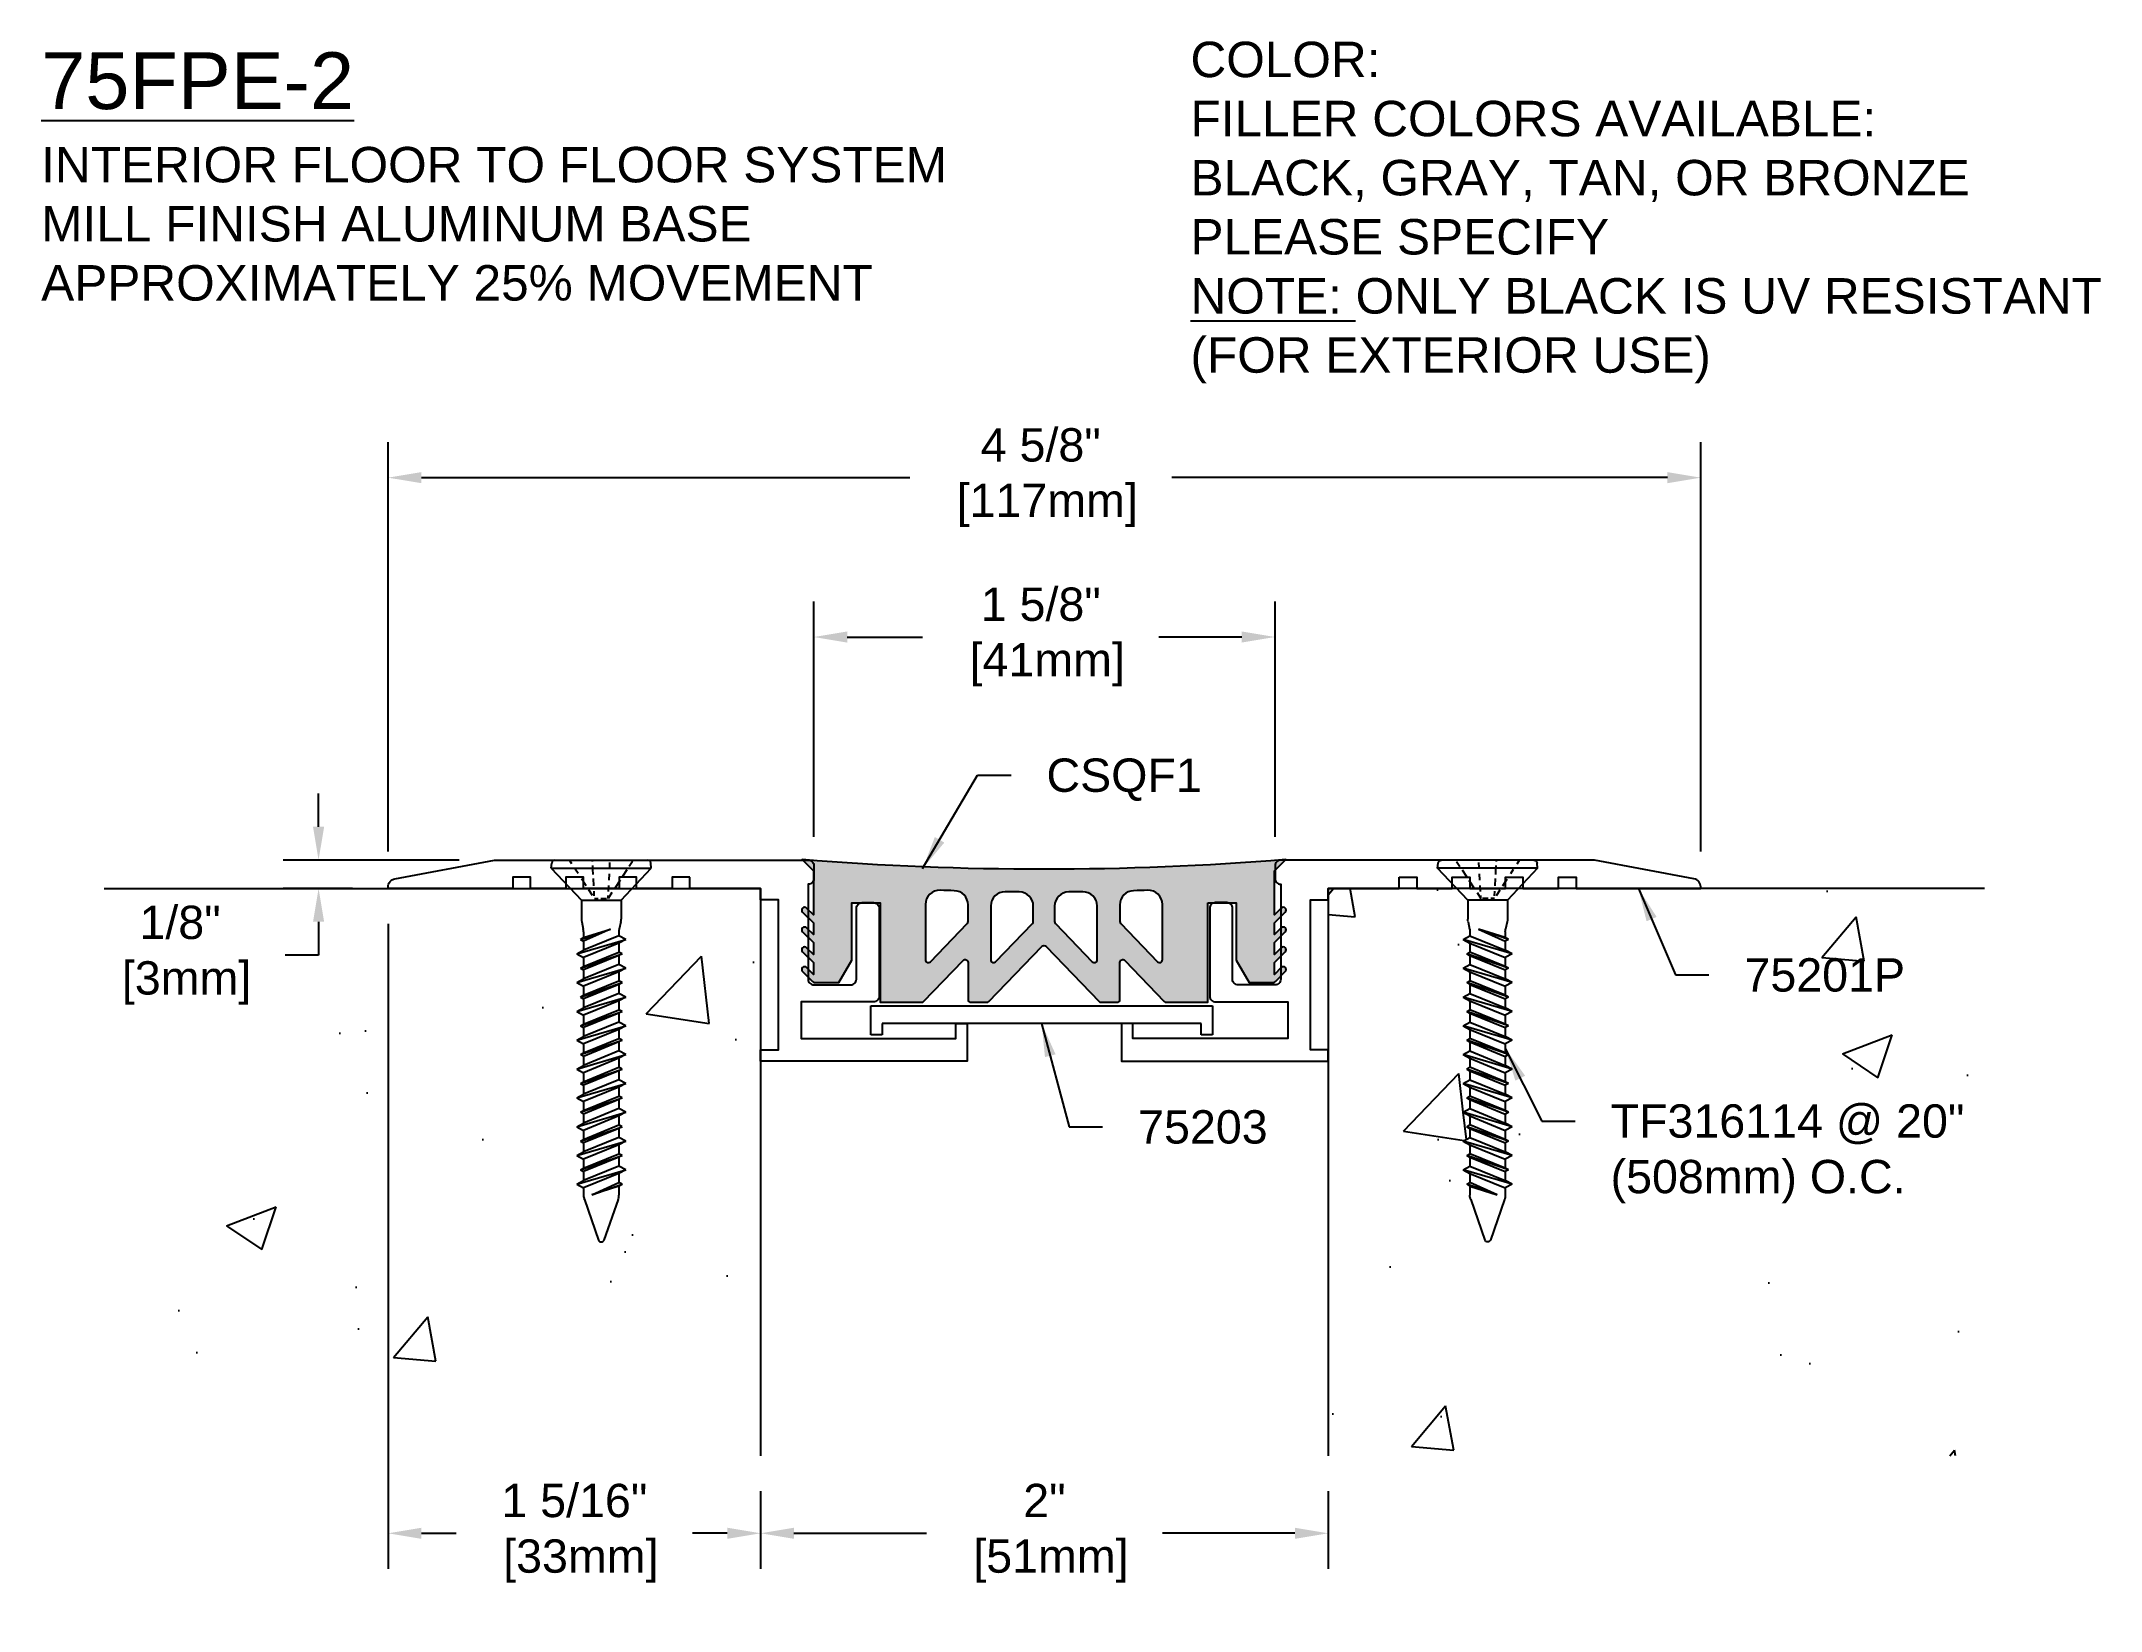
# Model space of a CAD drawing. Header units: inches. Extents: x 0.21 to 7.46, y 0.83 to 6.37.
import ezdxf

# ---------------------------------------------------------------- set-up
doc = ezdxf.new("R2010")
doc.units = ezdxf.units.IN
doc.header["$MEASUREMENT"] = 0
for name, color, linetype in [('Anchors', 4, 'Continuous'), ('Conditions', 1, 'Continuous'), ('Dimensions', 3, 'Continuous'), ('Fillers', 2, 'Continuous'), ('Metals', 7, 'Continuous'), ('Text', 2, 'Continuous')]:
    doc.layers.add(name, color=color, linetype=linetype)
doc.styles.add('ARIAL', font='arial.ttf')
doc.dimstyles.new('ARIAL', dxfattribs={"dimtxt": 0.1175, "dimasz": 0.1175, "dimexe": 0.125, "dimexo": 0.125, "dimgap": 0.125, "dimtad": 0, "dimtih": 1, "dimtoh": 1, "dimdec": 4, "dimzin": 0, "dimdsep": 46, "dimlunit": 4, "dimtxsty": 'ARIAL', "dimcen": 0.09, "dimadec": 0, "dimazin": 0, "dimtfac": 1, "dimtdec": 4, "dimtofl": 0, "dimtmove": 0, "dimatfit": 3, "dimfxl": 0, "dimfrac": 2, "dimtolj": 1, "dimtzin": 0, "dimarcsym": 0})

# ---------------------------------------------------------------- blocks, each defined once
blk = doc.blocks.new('75201p')
blk.add_lwpolyline([(-0.0315, -0.0033), (-0.0935, -0.0033), (-0.0935, -0.0433), (-0.2185, -0.0433), (-0.2185, -0.0033), (-0.2805, -0.0033), (-0.2805, -0.0433), (-0.4055, -0.0433), (-0.4055, -0.0033), (-0.4675, -0.0033), (-0.4675, -0.0433), (-0.5925, -0.0433), (-0.5925, -0.0033), (-0.6545, -0.0033), (-0.6545, -0.0433), (-1.094, -0.0433), (-1.094, -0.0379, -0.361139), (-1.0699, -0.0089), (-0.719, 0.0567), (0.386, 0.0567, -0.414214), (0.406, 0.0367), (0.406, -0.0093, -0.414214), (0.387, -0.0283), (0.386, -0.0283), (0.386, -0.3633, 0.414214), (0.406, -0.3833), (0.536, -0.3833, 0.414214), (0.556, -0.3633), (0.556, -0.1133, -0.414214), (0.576, -0.0933), (0.616, -0.0933, -0.414214), (0.636, -0.1133), (0.636, -0.4233, -0.414214), (0.616, -0.4433), (0.361, -0.4433), (0.361, -0.5723), (0.9067, -0.5723), (0.9067, -0.5193), (0.9467, -0.5193), (0.9467, -0.6523), (0.2185, -0.6523), (0.2185, -0.6123), (0.281, -0.6123), (0.281, -0.0833), (0.2185, -0.0833), (0.2185, -0.0433), (-0.0315, -0.0433)], format="xyb", close=True)
blk = doc.blocks.new('75203')
for p, q in [((-0.6018, -0.102), (-0.6018, 0)), ((-0.6018, 0), (0.6018, 0)), ((0.6018, 0), (0.6018, -0.102)), ((0.5618, -0.062), (-0.5618, -0.062)), ((-0.5618, -0.062), (-0.5618, -0.102)), ((0.5618, -0.102), (0.5618, -0.062)), ((-0.5618, -0.102), (-0.6018, -0.102)), ((0.6018, -0.102), (0.5618, -0.102))]:
    blk.add_line(p, q)
blk = doc.blocks.new('TF316114')
for p, q in [((-0.1634, 0), (0.1634, 0)), ((-0.1042, -0.0127), (-0.1125, 0)), ((-0.1762, -0.0285), (-0.1747, -0.0103)), ((-0.1762, -0.0285), (0.1762, -0.0285)), ((-0.1762, -0.0285), (-0.0698, -0.141)), ((-0.0815, -0.0472), (-0.0915, -0.0321)), ((-0.0533, -0.0902), (-0.0691, -0.0662)), ((-0.0308, -0.0055), (-0.0311, -0.0002)), ((-0.0297, -0.0263), (-0.0301, -0.0195)), ((-0.0284, -0.051), (-0.0294, -0.0323)), ((-0.0263, -0.091), (-0.0277, -0.065)), ((0.0274, -0.0703), (0.0286, -0.0479)), ((0.0297, -0.0255), (0.0306, -0.0085)), ((0.0662, -0.0707), (0.0485, -0.0976)), ((0.0698, -0.141), (0.1762, -0.0285)), ((0.0898, -0.0346), (0.0746, -0.0579)), ((0.1095, -0.0045), (0.0979, -0.0223)), ((0.1762, -0.0285), (0.1747, -0.0103)), ((-0.0698, -0.141), (-0.0698, -0.2081)), ((-0.0698, -0.141), (0.0698, -0.141)), ((-0.0307, -0.1248), (-0.0441, -0.1044)), ((-0.0245, -0.1261), (-0.0253, -0.1097)), ((-0.024, -0.135), (-0.0107, -0.135)), ((-0.0018, -0.135), (0.0183, -0.135)), ((0.0373, -0.1147), (0.024, -0.135)), ((0.024, -0.135), (0.0245, -0.1246)), ((0.0253, -0.1104), (0.0264, -0.0896)), ((0.0698, -0.141), (0.0698, -0.2081)), ((-0.0863, -0.3304), (0.0862, -0.2796)), ((-0.0737, -0.2796), (0.0321, -0.2431)), ((-0.0737, -0.2796), (-0.0623, -0.2734)), ((-0.0737, -0.2796), (-0.0623, -0.2858)), ((-0.0687, -0.2177), (-0.0633, -0.2437)), ((0.0321, -0.2431), (-0.0623, -0.2858)), ((-0.0623, -0.2734), (0.0321, -0.2431)), ((-0.0623, -0.2533), (-0.0623, -0.2734)), ((0.0622, -0.2667), (-0.0623, -0.3175)), ((-0.0623, -0.2858), (-0.0623, -0.3175)), ((0.0622, -0.2533), (0.0622, -0.2667)), ((0.0862, -0.2796), (0.0622, -0.2667)), ((0.0862, -0.2796), (0.0622, -0.2925)), ((0.0687, -0.2177), (0.0633, -0.2437)), ((-0.0863, -0.3304), (-0.0623, -0.3175)), ((-0.0863, -0.3304), (-0.0623, -0.3433)), ((-0.0737, -0.3812), (0.0737, -0.3304)), ((0.0622, -0.2925), (-0.0623, -0.3433)), ((-0.0623, -0.375), (0.0622, -0.3242)), ((0.0622, -0.3365), (-0.0623, -0.3873)), ((-0.0623, -0.3433), (-0.0623, -0.375)), ((0.0622, -0.2925), (0.0622, -0.3242)), ((0.0737, -0.3304), (0.0622, -0.3242)), ((0.0737, -0.3304), (0.0622, -0.3365)), ((0.0622, -0.3365), (0.0622, -0.3682)), ((-0.0863, -0.4319), (0.0862, -0.3812)), ((-0.0863, -0.4319), (-0.0623, -0.419)), ((-0.0863, -0.4319), (-0.0623, -0.4449)), ((-0.0737, -0.3812), (-0.0623, -0.375)), ((-0.0737, -0.3812), (-0.0623, -0.3873)), ((-0.0737, -0.4827), (0.0737, -0.4319)), ((0.0622, -0.3682), (-0.0623, -0.419)), ((-0.0623, -0.3873), (-0.0623, -0.419)), ((0.0622, -0.3941), (-0.0623, -0.4449)), ((-0.0623, -0.4766), (0.0622, -0.4258)), ((0.0862, -0.3812), (0.0622, -0.3682)), ((0.0862, -0.3812), (0.0622, -0.3941)), ((0.0622, -0.3941), (0.0622, -0.4258)), ((0.0737, -0.4319), (0.0622, -0.4258)), ((0.0737, -0.4319), (0.0622, -0.4381)), ((-0.0863, -0.5335), (0.0862, -0.4827)), ((-0.0737, -0.4827), (-0.0623, -0.4766)), ((-0.0737, -0.4827), (-0.0623, -0.4889)), ((0.0622, -0.4381), (-0.0623, -0.4889)), ((-0.0623, -0.4449), (-0.0623, -0.4766)), ((0.0622, -0.4698), (-0.0623, -0.5206)), ((-0.0623, -0.4889), (-0.0623, -0.5206)), ((0.0622, -0.4956), (-0.0623, -0.5464)), ((0.0622, -0.4381), (0.0622, -0.4698)), ((0.0862, -0.4827), (0.0622, -0.4698)), ((0.0862, -0.4827), (0.0622, -0.4956)), ((0.0622, -0.4956), (0.0622, -0.5273)), ((-0.0863, -0.5335), (-0.0623, -0.5206)), ((-0.0863, -0.5335), (-0.0623, -0.5464)), ((-0.0737, -0.5843), (0.0737, -0.5335)), ((-0.0737, -0.5843), (-0.0623, -0.5781)), ((-0.0623, -0.5781), (0.0622, -0.5273)), ((0.0622, -0.5397), (-0.0623, -0.5904)), ((-0.0623, -0.5464), (-0.0623, -0.5781)), ((0.0622, -0.5714), (-0.0623, -0.6221)), ((0.0737, -0.5335), (0.0622, -0.5273)), ((0.0737, -0.5335), (0.0622, -0.5397)), ((0.0622, -0.5397), (0.0622, -0.5714)), ((0.0862, -0.5843), (0.0622, -0.5714)), ((-0.0863, -0.6351), (0.0862, -0.5843)), ((-0.0863, -0.6351), (-0.0623, -0.6221)), ((-0.0863, -0.6351), (-0.0623, -0.648)), ((-0.0737, -0.5843), (-0.0623, -0.5904)), ((-0.0737, -0.6858), (0.0737, -0.6351)), ((-0.0623, -0.5904), (-0.0623, -0.6221)), ((0.0622, -0.5972), (-0.0623, -0.648)), ((-0.0623, -0.6797), (0.0622, -0.6289)), ((0.0622, -0.6412), (-0.0623, -0.692)), ((-0.0623, -0.648), (-0.0623, -0.6797)), ((0.0862, -0.5843), (0.0622, -0.5972)), ((0.0622, -0.5972), (0.0622, -0.6289)), ((0.0737, -0.6351), (0.0622, -0.6289)), ((0.0737, -0.6351), (0.0622, -0.6412)), ((0.0622, -0.6412), (0.0622, -0.6729)), ((-0.0863, -0.7366), (0.0862, -0.6858)), ((-0.0863, -0.7366), (-0.0623, -0.7237)), ((-0.0737, -0.6858), (-0.0623, -0.6797)), ((-0.0737, -0.6858), (-0.0623, -0.692)), ((0.0622, -0.6729), (-0.0623, -0.7237)), ((-0.0623, -0.692), (-0.0623, -0.7237)), ((0.0622, -0.6988), (-0.0623, -0.7495)), ((0.0862, -0.6858), (0.0622, -0.6729)), ((0.0862, -0.6858), (0.0622, -0.6988)), ((0.0622, -0.6988), (0.0622, -0.7305)), ((-0.0863, -0.7366), (-0.0623, -0.7495)), ((-0.0863, -0.8382), (0.0862, -0.7874)), ((-0.0737, -0.7874), (0.0737, -0.7366)), ((-0.0737, -0.7874), (-0.0623, -0.7812)), ((-0.0737, -0.7874), (-0.0623, -0.7936)), ((-0.0623, -0.7812), (0.0622, -0.7305)), ((0.0622, -0.7428), (-0.0623, -0.7936)), ((-0.0623, -0.7495), (-0.0623, -0.7812)), ((0.0622, -0.7745), (-0.0623, -0.8253)), ((-0.0623, -0.7936), (-0.0623, -0.8253)), ((0.0737, -0.7366), (0.0622, -0.7305)), ((0.0737, -0.7366), (0.0622, -0.7428)), ((0.0622, -0.7428), (0.0622, -0.7745)), ((0.0862, -0.7874), (0.0622, -0.7745)), ((0.0862, -0.7874), (0.0622, -0.8003)), ((-0.0863, -0.8382), (-0.0623, -0.8253)), ((-0.0863, -0.8382), (-0.0623, -0.8511)), ((-0.0737, -0.889), (0.0737, -0.8382)), ((0.0622, -0.8003), (-0.0623, -0.8511)), ((-0.0623, -0.8828), (0.0622, -0.832)), ((0.0622, -0.8444), (-0.0623, -0.8951)), ((-0.0623, -0.8511), (-0.0623, -0.8828)), ((0.0622, -0.8003), (0.0622, -0.832)), ((0.0737, -0.8382), (0.0622, -0.832)), ((0.0737, -0.8382), (0.0622, -0.8444)), ((0.0622, -0.8444), (0.0622, -0.876)), ((-0.0863, -0.9397), (0.0862, -0.889)), ((-0.0863, -0.9397), (-0.0623, -0.9268)), ((-0.0863, -0.9397), (-0.0623, -0.9527)), ((-0.0737, -0.889), (-0.0623, -0.8828)), ((-0.0737, -0.889), (-0.0623, -0.8951)), ((-0.0737, -0.9905), (0.0737, -0.9397)), ((0.0622, -0.876), (-0.0623, -0.9268)), ((-0.0623, -0.8951), (-0.0623, -0.9268)), ((0.0622, -0.9019), (-0.0623, -0.9527)), ((-0.0623, -0.9844), (0.0622, -0.9336)), ((0.0862, -0.889), (0.0622, -0.876)), ((0.0862, -0.889), (0.0622, -0.9019)), ((0.0622, -0.9019), (0.0622, -0.9336)), ((0.0737, -0.9397), (0.0622, -0.9336)), ((0.0737, -0.9397), (0.0622, -0.9459)), ((-0.0863, -1.0413), (0.0862, -0.9905)), ((-0.0737, -0.9905), (-0.0623, -0.9844)), ((-0.0737, -0.9905), (-0.0623, -0.9967)), ((0.0622, -0.9459), (-0.0623, -0.9967)), ((-0.0623, -0.9527), (-0.0623, -0.9844)), ((0.0622, -0.9776), (-0.0623, -1.0284)), ((-0.0623, -0.9967), (-0.0623, -1.0284)), ((0.0622, -1.0035), (-0.0623, -1.0542)), ((0.0622, -0.9459), (0.0622, -0.9776)), ((0.0862, -0.9905), (0.0622, -0.9776)), ((0.0862, -0.9905), (0.0622, -1.0035)), ((0.0622, -1.0035), (0.0622, -1.0351)), ((-0.0863, -1.0413), (-0.0623, -1.0284)), ((-0.0863, -1.0413), (-0.0623, -1.0542)), ((-0.0737, -1.0921), (0.0737, -1.0413)), ((-0.0737, -1.0921), (-0.0623, -1.0859)), ((-0.0623, -1.0859), (0.0622, -1.0351)), ((0.0622, -1.0475), (-0.0623, -1.0983)), ((-0.0623, -1.0542), (-0.0623, -1.0859)), ((0.0622, -1.0792), (-0.0623, -1.13)), ((0.0737, -1.0413), (0.0622, -1.0351)), ((0.0737, -1.0413), (0.0622, -1.0475)), ((0.0622, -1.0475), (0.0622, -1.0792)), ((0.0862, -1.0921), (0.0622, -1.0792)), ((-0.0863, -1.1429), (0.0862, -1.0921)), ((-0.0863, -1.1429), (-0.0623, -1.13)), ((-0.0863, -1.1429), (-0.0623, -1.1558)), ((-0.0737, -1.0921), (-0.0623, -1.0983)), ((-0.0623, -1.0983), (-0.0623, -1.13)), ((0.0622, -1.105), (-0.0623, -1.1558)), ((-0.0623, -1.1558), (-0.0623, -1.1817)), ((-0.0335, -1.1798), (0.0622, -1.1367)), ((-0.0335, -1.1798), (0.0737, -1.1429)), ((0.0622, -1.149), (-0.0335, -1.1798)), ((0.0862, -1.0921), (0.0622, -1.105)), ((0.0622, -1.105), (0.0622, -1.1367)), ((0.0737, -1.1429), (0.0622, -1.1367)), ((0.0737, -1.1429), (0.0622, -1.149)), ((0.0622, -1.149), (0.0622, -1.1817)), ((-0.0596, -1.197), (-0.0096, -1.3398)), ((0.0596, -1.197), (0.0096, -1.3398))]:
    blk.add_line(p, q)
for centre, radius, start, end in [((-0.1634, -0.0113), 0.0112, 90, 175), ((0.1634, -0.0113), 0.0112, 5, 90), ((-0.0233, -0.2081), 0.0465, 180, 191.9357), ((0.0233, -0.2081), 0.0465, 348.0643, 0), ((-0.1088, -0.2533), 0.0465, 0, 11.9357), ((0.1087, -0.2533), 0.0465, 168.0643, 180), ((-0.0158, -1.1817), 0.0465, 180, 199.30575), ((0.0158, -1.1817), 0.0465, 340.69425, 0), ((0, -1.3354), 0.0106, 204.10008, 335.89992)]:
    blk.add_arc(centre, radius, start, end)
blk = doc.blocks.new('*D3')
at = {"layer": 'Defpoints', "color": 0}
for p in [(2.7412, 1.3785), (4.7412, 1.3785), (2.7412, 1.1054)]:
    blk.add_point(p, dxfattribs=at)
at = {"layer": 'Dimensions', "color": 0, "lineweight": -2}
for p, q in [((2.7412, 1.2535), (2.7412, 0.9804)), ((4.7412, 1.2535), (4.7412, 0.9804)), ((2.8587, 1.1054), (3.3251, 1.1054)), ((4.6237, 1.1054), (4.1573, 1.1054))]:
    blk.add_line(p, q, dxfattribs=at)
at = {"layer": 'Dimensions', "color": 0}
for points in [[(2.8587, 1.125), (2.8587, 1.0858), (2.7412, 1.1054)], [(4.6237, 1.125), (4.6237, 1.0858), (4.7412, 1.1054)]]:
    blk.add_solid(points, dxfattribs=at)
at = {"layer": 'Dimensions', "color": 0, "insert": (3.7412, 1.1054), "char_height": 0.1175, "attachment_point": 5, "style": 'ARIAL'}
blk.add_mtext('\\A1;2"\\P [51mm]', dxfattribs=at)
blk = doc.blocks.new('*D4')
at = {"layer": 'Defpoints', "color": 0}
for p in [(1.4287, 3.3785), (2.7412, 1.3785), (1.4287, 1.1054)]:
    blk.add_point(p, dxfattribs=at)
at = {"layer": 'Dimensions', "color": 0, "lineweight": -2}
for p, q in [((1.4287, 3.2535), (1.4287, 0.9804)), ((2.7412, 1.2535), (2.7412, 0.9804)), ((1.5462, 1.1054), (1.6688, 1.1054)), ((2.6237, 1.1054), (2.5011, 1.1054))]:
    blk.add_line(p, q, dxfattribs=at)
at = {"layer": 'Dimensions', "color": 0}
for points in [[(1.5462, 1.125), (1.5462, 1.0858), (1.4287, 1.1054)], [(2.6237, 1.125), (2.6237, 1.0858), (2.7412, 1.1054)]]:
    blk.add_solid(points, dxfattribs=at)
at = {"layer": 'Dimensions', "color": 0, "insert": (2.0849, 1.1054), "char_height": 0.1175, "attachment_point": 5, "style": 'ARIAL'}
blk.add_mtext('\\A1;1 5/16"\\P [33mm]', dxfattribs=at)
blk = doc.blocks.new('*D5')
at = {"layer": 'Defpoints', "color": 0}
for p in [(6.0537, 4.8267), (1.4287, 3.384), (6.0537, 3.384)]:
    blk.add_point(p, dxfattribs=at)
at = {"layer": 'Dimensions', "color": 0, "lineweight": -2}
for p, q in [((1.4287, 3.509), (1.4287, 4.9517)), ((6.0537, 3.509), (6.0537, 4.9517)), ((1.5462, 4.8267), (3.2665, 4.8267)), ((5.9362, 4.8267), (4.19, 4.8267))]:
    blk.add_line(p, q, dxfattribs=at)
at = {"layer": 'Dimensions', "color": 0}
for points in [[(1.5462, 4.8463), (1.5462, 4.8072), (1.4287, 4.8267)], [(5.9362, 4.8463), (5.9362, 4.8072), (6.0537, 4.8267)]]:
    blk.add_solid(points, dxfattribs=at)
at = {"layer": 'Dimensions', "color": 0, "insert": (3.7282, 4.8267), "char_height": 0.1175, "attachment_point": 5, "style": 'ARIAL'}
blk.add_mtext('\\A1;4 5/8"\\P [117mm]', dxfattribs=at)
blk = doc.blocks.new('*D6')
at = {"layer": 'Defpoints', "color": 0}
for p in [(2.9287, 4.265), (2.9287, 3.4355), (4.5537, 3.4355)]:
    blk.add_point(p, dxfattribs=at)
at = {"layer": 'Dimensions', "color": 0, "lineweight": -2}
for p, q in [((2.9287, 3.5605), (2.9287, 4.39)), ((4.5537, 3.5605), (4.5537, 4.39)), ((3.0462, 4.265), (3.3121, 4.265)), ((4.4362, 4.265), (4.1443, 4.265))]:
    blk.add_line(p, q, dxfattribs=at)
at = {"layer": 'Dimensions', "color": 0}
for points in [[(3.0462, 4.2846), (3.0462, 4.2454), (2.9287, 4.265)], [(4.4362, 4.2846), (4.4362, 4.2454), (4.5537, 4.265)]]:
    blk.add_solid(points, dxfattribs=at)
at = {"layer": 'Dimensions', "color": 0, "insert": (3.7282, 4.265), "char_height": 0.1175, "attachment_point": 5, "style": 'ARIAL'}
blk.add_mtext('\\A1;1 5/8"\\P [41mm]', dxfattribs=at)
blk = doc.blocks.new('*D7')
at = {"layer": 'Defpoints', "color": 0}
for p in [(1.8037, 3.4785), (1.1836, 3.3785), (1.4287, 3.3785)]:
    blk.add_point(p, dxfattribs=at)
at = {"layer": 'Dimensions', "color": 0, "lineweight": -2}
for p, q in [((1.1836, 3.596), (1.1836, 3.7135)), ((1.6787, 3.4785), (1.0586, 3.4785)), ((1.3037, 3.3785), (1.0586, 3.3785)), ((1.1836, 3.261), (1.1836, 3.1435)), ((1.1836, 3.1435), (1.0661, 3.1435))]:
    blk.add_line(p, q, dxfattribs=at)
at = {"layer": 'Dimensions', "color": 0}
for points in [[(1.1641, 3.596), (1.2032, 3.596), (1.1836, 3.4785)], [(1.1641, 3.261), (1.2032, 3.261), (1.1836, 3.3785)]]:
    blk.add_solid(points, dxfattribs=at)
at = {"layer": 'Dimensions', "color": 0, "insert": (0.6957, 3.1435), "char_height": 0.1175, "attachment_point": 5, "style": 'ARIAL'}
blk.add_mtext('\\A1;1/8"\\P [3mm]', dxfattribs=at)
blk = doc.blocks.new('CSQF1')
h = blk.add_hatch(color=256)
h.paths.add_polyline_path([(0.8125, -0.0053), (0.8525, 0.0347, -0.040662), (-0.8525, 0.0347), (-0.8125, -0.0053), (-0.8125, -0.0485), (-0.8125, -0.1602), (-0.8363, -0.1364, 0.414214), (-0.8504, -0.1364, 0.414214), (-0.8504, -0.1506), (-0.8125, -0.1885), (-0.8125, -0.2302), (-0.8363, -0.2064, 0.414214), (-0.8504, -0.2064, 0.414214), (-0.8504, -0.2206), (-0.8125, -0.2585), (-0.8125, -0.3002), (-0.8363, -0.2764, 0.414214), (-0.8504, -0.2764, 0.414214), (-0.8504, -0.2906), (-0.8125, -0.3285), (-0.8125, -0.3702), (-0.8363, -0.3464, 0.414214), (-0.8504, -0.3464, 0.414214), (-0.8504, -0.3606), (-0.8154, -0.3956, 0.198912), (-0.8084, -0.3985), (-0.7225, -0.3985), (-0.6775, -0.3206), (-0.6775, -0.1185), (-0.5775, -0.1185), (-0.5775, -0.4685), (-0.4312, -0.4685, 0.203452), (-0.424, -0.4655), (-0.2847, -0.3212, -0.674509), (-0.2675, -0.3281), (-0.2675, -0.4585, 0.414214), (-0.2575, -0.4685), (-0.2012, -0.4685, 0.203452), (-0.194, -0.4655), (-0.0072, -0.272, -0.424475), (0.0072, -0.272), (0.194, -0.4655, 0.203452), (0.2012, -0.4685), (0.2575, -0.4685, 0.414214), (0.2675, -0.4585), (0.2675, -0.3281, -0.674509), (0.2847, -0.3212), (0.424, -0.4655, 0.203452), (0.4312, -0.4685), (0.4975, -0.4685), (0.5775, -0.4685), (0.5775, -0.1185), (0.6775, -0.1185), (0.6775, -0.3206), (0.7225, -0.3985), (0.8084, -0.3985, 0.198912), (0.8154, -0.3956), (0.8504, -0.3606, 0.414214), (0.8504, -0.3464, 0.414214), (0.8363, -0.3464), (0.8125, -0.3702), (0.8125, -0.3285), (0.8504, -0.2906, 0.414214), (0.8504, -0.2764, 0.414214), (0.8363, -0.2764), (0.8125, -0.3002), (0.8125, -0.2585), (0.8504, -0.2206, 0.414214), (0.8504, -0.2064, 0.414214), (0.8363, -0.2064), (0.8125, -0.2302), (0.8125, -0.1885), (0.8504, -0.1506, 0.414214), (0.8504, -0.1364, 0.414214), (0.8363, -0.1364), (0.8125, -0.1602), (0.8125, -0.0485)])
h.paths.add_polyline_path([(-0.2675, -0.1253), (-0.2675, -0.1841, -0.19438), (-0.2703, -0.1911), (-0.4003, -0.3257, -0.674509), (-0.4175, -0.3188), (-0.4175, -0.1236, -0.424378), (-0.3658, -0.0737, 0.001177), (-0.316, -0.0753, -0.405491)], flags=16)
h.paths.add_polyline_path([(-0.1369, -0.0791, 0.001176), (-0.0871, -0.0796, -0.411805), (-0.0375, -0.1296), (-0.0375, -0.1841, -0.19438), (-0.0403, -0.1911), (-0.1703, -0.3257, -0.674509), (-0.1875, -0.3188), (-0.1875, -0.1291, -0.418007)], flags=16)
h.paths.add_polyline_path([(0.0871, -0.0796, 0.001176), (0.1369, -0.0791, -0.418007), (0.1875, -0.1291), (0.1875, -0.3188, -0.674509), (0.1703, -0.3257), (0.0403, -0.1911, -0.19438), (0.0375, -0.1841), (0.0375, -0.1296, -0.411805)], flags=16)
h.paths.add_polyline_path([(0.316, -0.0753, 0.001177), (0.3658, -0.0737, -0.424378), (0.4175, -0.1236), (0.4175, -0.3188, -0.674509), (0.4003, -0.3257), (0.2703, -0.1911, -0.19438), (0.2675, -0.1841), (0.2675, -0.1253, -0.405491)], flags=16)
for points in [[(0.5775, -0.1185), (0.6775, -0.1185), (0.6775, -0.3206), (0.7225, -0.3985), (0.8084, -0.3985, 0.198912), (0.8154, -0.3956), (0.8504, -0.3606, 0.414214), (0.8504, -0.3464, 0.414214), (0.8363, -0.3464), (0.8125, -0.3702), (0.8125, -0.3285), (0.8504, -0.2906, 0.414214), (0.8504, -0.2764, 0.414214), (0.8363, -0.2764), (0.8125, -0.3002), (0.8125, -0.2585), (0.8504, -0.2206, 0.414214), (0.8504, -0.2064, 0.414214), (0.8363, -0.2064), (0.8125, -0.2302), (0.8125, -0.1885), (0.8504, -0.1506, 0.414214), (0.8504, -0.1364, 0.414214), (0.8363, -0.1364), (0.8125, -0.1602), (0.8125, -0.0485), (0.8125, -0.0053), (0.8525, 0.0347, -0.040662), (-0.8525, 0.0347), (-0.8125, -0.0053), (-0.8125, -0.0485), (-0.8125, -0.1602), (-0.8363, -0.1364, 0.414214), (-0.8504, -0.1364, 0.414214), (-0.8504, -0.1506), (-0.8125, -0.1885), (-0.8125, -0.2302), (-0.8363, -0.2064, 0.414214), (-0.8504, -0.2064, 0.414214), (-0.8504, -0.2206), (-0.8125, -0.2585), (-0.8125, -0.3002), (-0.8363, -0.2764, 0.414214), (-0.8504, -0.2764, 0.414214), (-0.8504, -0.2906), (-0.8125, -0.3285), (-0.8125, -0.3702), (-0.8363, -0.3464, 0.414214), (-0.8504, -0.3464, 0.414214), (-0.8504, -0.3606), (-0.8154, -0.3956, 0.198912), (-0.8084, -0.3985), (-0.7225, -0.3985), (-0.6775, -0.3206), (-0.6775, -0.1185), (-0.5775, -0.1185), (-0.5775, -0.4685), (-0.4312, -0.4685, 0.203452), (-0.424, -0.4655), (-0.2847, -0.3212, -0.674509), (-0.2675, -0.3281), (-0.2675, -0.4585, 0.414214), (-0.2575, -0.4685), (-0.2012, -0.4685, 0.203452), (-0.194, -0.4655), (-0.0072, -0.272, -0.424475), (0.0072, -0.272), (0.194, -0.4655, 0.203452), (0.2012, -0.4685), (0.2575, -0.4685, 0.414214), (0.2675, -0.4585), (0.2675, -0.3281, -0.674509), (0.2847, -0.3212), (0.424, -0.4655, 0.203452), (0.4312, -0.4685), (0.4975, -0.4685), (0.5775, -0.4685)], [(-0.2675, -0.1253, 0.405491), (-0.316, -0.0753, -0.001177), (-0.3658, -0.0737, 0.424378), (-0.4175, -0.1236), (-0.4175, -0.3188, 0.674509), (-0.4003, -0.3257), (-0.2703, -0.1911, 0.19438), (-0.2675, -0.1841)], [(-0.0375, -0.1296, 0.411805), (-0.0871, -0.0796, -0.001176), (-0.1369, -0.0791, 0.418007), (-0.1875, -0.1291), (-0.1875, -0.3188, 0.674509), (-0.1703, -0.3257), (-0.0403, -0.1911, 0.19438), (-0.0375, -0.1841)], [(0.1875, -0.1291, 0.418007), (0.1369, -0.0791, -0.001176), (0.0871, -0.0796, 0.411805), (0.0375, -0.1296), (0.0375, -0.1841, 0.19438), (0.0403, -0.1911), (0.1703, -0.3257, 0.674509), (0.1875, -0.3188)], [(0.4175, -0.1236, 0.424378), (0.3658, -0.0737, -0.001177), (0.316, -0.0753, 0.405491), (0.2675, -0.1253), (0.2675, -0.1841, 0.19438), (0.2703, -0.1911), (0.4003, -0.3257, 0.674509), (0.4175, -0.3188)]]:
    blk.add_lwpolyline(points, format="xyb", close=True)

msp = doc.modelspace()

# ---------------------------------------------------------------- hatches: boundary and pattern name
at = {"layer": 'Conditions'}
h = msp.add_hatch(dxfattribs=at)
h.set_pattern_fill('AR-CONC', color=256, scale=0.25, style=0)
h.paths.add_polyline_path([(7.0537, 3.37854), (5.41126, 3.37854), (5.37245, 3.33754), (5.37245, 3.27045, -0.0521265), (5.37144, 3.26083), (5.36595, 3.23486, 0.0521265), (5.36495, 3.22524), (5.36495, 3.20511), (5.37639, 3.19895), (5.36495, 3.19278), (5.36495, 3.16109), (5.38895, 3.14817), (5.36495, 3.13524), (5.36495, 3.10355), (5.37639, 3.09739), (5.36495, 3.09122), (5.36495, 3.05953), (5.38895, 3.0466), (5.36495, 3.03368), (5.36495, 3.00199), (5.37639, 2.99582), (5.36495, 2.98966), (5.36495, 2.95797), (5.38895, 2.94504), (5.36495, 2.93212), (5.36495, 2.90042), (5.37639, 2.89426), (5.36495, 2.8881), (5.36495, 2.8564), (5.38895, 2.84348), (5.36495, 2.83055), (5.36495, 2.79886), (5.37639, 2.7927), (5.36495, 2.78653), (5.36495, 2.75484), (5.38895, 2.74192), (5.36495, 2.72899), (5.36495, 2.6973), (5.37639, 2.69114), (5.36495, 2.68497), (5.36495, 2.65328), (5.38895, 2.64035), (5.36495, 2.62743), (5.36495, 2.59574), (5.37639, 2.58957), (5.36495, 2.58341), (5.36495, 2.55172), (5.38895, 2.53879), (5.36495, 2.52587), (5.36495, 2.49417), (5.37639, 2.48801), (5.36495, 2.48185), (5.36495, 2.45015), (5.38895, 2.43723), (5.36495, 2.4243), (5.36495, 2.39261), (5.37639, 2.38645), (5.36495, 2.38028), (5.36495, 2.34859), (5.38895, 2.33567), (5.36495, 2.32274), (5.36495, 2.29688, -0.084437), (5.36233, 2.28151), (5.31292, 2.14046, -0.7741233), (5.29247, 2.14046), (5.24306, 2.28151, -0.084437), (5.24045, 2.29688), (5.24045, 2.3295), (5.229, 2.33567), (5.24045, 2.34183), (5.24045, 2.37352), (5.21645, 2.38645), (5.24045, 2.39937), (5.24045, 2.43107), (5.229, 2.43723), (5.24045, 2.44339), (5.24045, 2.47509), (5.21645, 2.48801), (5.24045, 2.50094), (5.24045, 2.53263), (5.229, 2.53879), (5.24045, 2.54496), (5.24045, 2.57665), (5.21645, 2.58957), (5.24045, 2.6025), (5.24045, 2.63419), (5.229, 2.64035), (5.24045, 2.64652), (5.24045, 2.67821), (5.21645, 2.69114), (5.24045, 2.70406), (5.24045, 2.73575), (5.229, 2.74192), (5.24045, 2.74808), (5.24045, 2.77977), (5.21645, 2.7927), (5.24045, 2.80562), (5.24045, 2.83732), (5.229, 2.84348), (5.24045, 2.84964), (5.24045, 2.88134), (5.21645, 2.89426), (5.24045, 2.90719), (5.24045, 2.93888), (5.229, 2.94504), (5.24045, 2.95121), (5.24045, 2.9829), (5.21645, 2.99582), (5.24045, 3.00875), (5.24045, 3.04044), (5.229, 3.0466), (5.24045, 3.05277), (5.24045, 3.08446), (5.21645, 3.09739), (5.24045, 3.11031), (5.24045, 3.142), (5.229, 3.14817), (5.24045, 3.15433), (5.24045, 3.18602), (5.21645, 3.19895), (5.24045, 3.21187), (5.24045, 3.22524, 0.0521265), (5.23944, 3.23486), (5.23395, 3.26083, -0.0521265), (5.23295, 3.27045), (5.23295, 3.33754), (5.19413, 3.37854), (4.7412, 3.37854), (4.7412, 3.33854), (4.7412, 1.37854), (7.0537, 1.37854)])
h.paths.add_polyline_path([(2.7412, 3.37854), (2.28826, 3.37854), (2.24945, 3.33754), (2.24945, 3.27045, -0.0521265), (2.24844, 3.26083), (2.24295, 3.23486, 0.0521265), (2.24195, 3.22524), (2.24195, 3.21187), (2.26595, 3.19895), (2.24195, 3.18602), (2.24195, 3.15433), (2.25339, 3.14817), (2.24195, 3.142), (2.24195, 3.11031), (2.26595, 3.09739), (2.24195, 3.08446), (2.24195, 3.05277), (2.25339, 3.0466), (2.24195, 3.04044), (2.24195, 3.00875), (2.26595, 2.99582), (2.24195, 2.9829), (2.24195, 2.95121), (2.25339, 2.94504), (2.24195, 2.93888), (2.24195, 2.90719), (2.26595, 2.89426), (2.24195, 2.88134), (2.24195, 2.84964), (2.25339, 2.84348), (2.24195, 2.83732), (2.24195, 2.80562), (2.26595, 2.7927), (2.24195, 2.77977), (2.24195, 2.74808), (2.25339, 2.74192), (2.24195, 2.73575), (2.24195, 2.70406), (2.26595, 2.69114), (2.24195, 2.67821), (2.24195, 2.64652), (2.25339, 2.64035), (2.24195, 2.63419), (2.24195, 2.6025), (2.26595, 2.58957), (2.24195, 2.57665), (2.24195, 2.54496), (2.25339, 2.53879), (2.24195, 2.53263), (2.24195, 2.50094), (2.26595, 2.48801), (2.24195, 2.47509), (2.24195, 2.44339), (2.25339, 2.43723), (2.24195, 2.43107), (2.24195, 2.39937), (2.26595, 2.38645), (2.24195, 2.37352), (2.24195, 2.34183), (2.25339, 2.33567), (2.24195, 2.3295), (2.24195, 2.29688, -0.084437), (2.23933, 2.28151), (2.18992, 2.14046, -0.7741233), (2.16947, 2.14046), (2.12006, 2.28151, -0.084437), (2.11745, 2.29688), (2.11745, 2.32274), (2.09345, 2.33567), (2.11745, 2.34859), (2.11745, 2.38028), (2.106, 2.38645), (2.11745, 2.39261), (2.11745, 2.4243), (2.09345, 2.43723), (2.11745, 2.45015), (2.11745, 2.48185), (2.106, 2.48801), (2.11745, 2.49417), (2.11745, 2.52587), (2.09345, 2.53879), (2.11745, 2.55172), (2.11745, 2.58341), (2.106, 2.58957), (2.11745, 2.59574), (2.11745, 2.62743), (2.09345, 2.64035), (2.11745, 2.65328), (2.11745, 2.68497), (2.106, 2.69114), (2.11745, 2.6973), (2.11745, 2.72899), (2.09345, 2.74192), (2.11745, 2.75484), (2.11745, 2.78653), (2.106, 2.7927), (2.11745, 2.79886), (2.11745, 2.83055), (2.09345, 2.84348), (2.11745, 2.8564), (2.11745, 2.8881), (2.106, 2.89426), (2.11745, 2.90042), (2.11745, 2.93212), (2.09345, 2.94504), (2.11745, 2.95797), (2.11745, 2.98966), (2.106, 2.99582), (2.11745, 3.00199), (2.11745, 3.03368), (2.09345, 3.0466), (2.11745, 3.05953), (2.11745, 3.09122), (2.106, 3.09739), (2.11745, 3.10355), (2.11745, 3.13524), (2.09345, 3.14817), (2.11745, 3.16109), (2.11745, 3.19278), (2.106, 3.19895), (2.11745, 3.20511), (2.11745, 3.22524, 0.0521265), (2.11644, 3.23486), (2.11095, 3.26083, -0.0521265), (2.10995, 3.27045), (2.10995, 3.33754), (2.07113, 3.37854), (0.4287, 3.37854), (0.4287, 1.37854), (2.7412, 1.37854)])
h.paths.add_polyline_path([(6.17824, 3.16198), (6.78802, 3.16198), (6.78802, 2.98325), (6.17824, 2.98325)], flags=24)
h.paths.add_polyline_path([(5.71101, 2.00297), (7.2394, 2.00297), (7.2394, 1.5937), (5.71101, 1.5937)], flags=9)

# ---------------------------------------------------------------- linework, layer by layer
for points in [[(0.4287, 3.37854), (2.7412, 3.37854), (2.7412, 1.37854)], [(7.0537, 3.37854), (4.7412, 3.37854), (4.7412, 1.37854)]]:
    msp.add_lwpolyline(points, dxfattribs=at)

# ---------------------------------------------------------------- block references
at = {"layer": 'Anchors'}
msp.add_blockref('TF316114', (2.1797, 3.47854), dxfattribs=at)
at = {"layer": 'Anchors', "xscale": -1}
msp.add_blockref('TF316114', (5.3027, 3.47854), dxfattribs=at)
at = {"layer": 'Fillers'}
msp.add_blockref('CSQF1', (3.73949, 3.44599), dxfattribs=at)
at = {"layer": 'Metals'}
for name, p in [('75201p', (2.52268, 3.42189)), ('75203', (3.73136, 2.96454))]:
    msp.add_blockref(name, p, dxfattribs=at)
at = {"layer": 'Metals', "xscale": -1}
msp.add_blockref('75201p', (4.95972, 3.42189), dxfattribs=at)

# ---------------------------------------------------------------- texts
at = {"layer": 'Text', "attachment_point": 1, "style": 'ARIAL'}
for s, insert, char_height, width in [('{\\L75FPE-2\\P\\H0.625x;\\lINTERIOR FLOOR TO FLOOR SYSTEM\\PMILL FINISH ALUMINUM BASE\\PAPPROXIMATELY 25% MOVEMENT}', (0.20632, 6.32608), 0.2, 3.5), ('COLOR:{\\L                    \\~\\P}FILLER COLORS AVAILABLE:\\PBLACK, GRAY, TAN, OR BRONZE\\PPLEASE SPECIFY\\P{\\LNOTE:} ONLY BLACK IS UV RESISTANT (FOR EXTERIOR USE)', (4.25568, 6.36356), 0.125, 3.3125)]:
    msp.add_mtext(s, dxfattribs=dict(at, insert=insert, char_height=char_height, width=width))
at = {"layer": 'Text', "char_height": 0.1175, "attachment_point": 1, "style": 'ARIAL'}
for s, insert in [('CSQF1', (3.74834, 3.83669)), ('75201P', (6.20762, 3.13261)), ('TF316114 @ 20"\\P(508mm) O.C.', (5.73591, 2.61755)), ('\\A1;75203', (4.0712, 2.59682))]:
    msp.add_mtext(s, dxfattribs=dict(at, insert=insert))

# ---------------------------------------------------------------- dimensions: what is measured, and where the dimension line sits
at = {"layer": 'Dimensions'}
for base, p1, p2, picture, middle in [((6.0537, 4.82675), (1.4287, 3.38404), (6.0537, 3.38404), '*D5', (3.72821, 4.82675)), ((2.9287, 4.26501), (4.5537, 3.43554), (2.9287, 3.43554), '*D6', (3.72821, 4.26501)), ((1.4287, 1.10542), (2.7412, 1.37854), (1.4287, 3.37854), '*D4', (2.08495, 1.10542)), ((2.7412, 1.10542), (4.7412, 1.37854), (2.7412, 1.37854), '*D3', (3.7412, 1.10542))]:
    dim = msp.add_linear_dim(base=base, p1=p1, p2=p2, dimstyle='ARIAL', override={"dimpost": '\\X'}, dxfattribs=at)
    dim.commit()
    dim.dimension.update_dxf_attribs({"geometry": picture, "text_midpoint": middle, "dimtype": 160})
dim = msp.add_linear_dim(base=(1.18364, 3.37854), p1=(1.8037, 3.47854), p2=(1.4287, 3.37854), angle=90, dimstyle='ARIAL', override={"dimpost": '\\X'}, dxfattribs=at)
dim.commit()
dim.dimension.update_dxf_attribs({"geometry": '*D7', "text_midpoint": (0.69568, 3.14354), "dimtype": 160})

# ---------------------------------------------------------------- leaders
at = {"layer": 'Text', "annotation_type": 0, "has_hookline": 1, "hookline_direction": 0}
for points, text_width in [([(3.31208, 3.44875), (3.50584, 3.77794), (3.62334, 3.77794)], 0.50895), ([(5.83395, 3.37854), (5.96512, 3.07386), (6.08262, 3.07386)], 0.55103), ([(3.73136, 2.90254), (3.8287, 2.53807), (3.9462, 2.53807)], 0.44123), ([(5.36495, 2.81471), (5.49341, 2.5588), (5.61091, 2.5588)], 1.23543)]:
    msp.add_leader(points, dimstyle='ARIAL', dxfattribs=dict(at, text_width=text_width))

doc.saveas('drawing.dxf')
